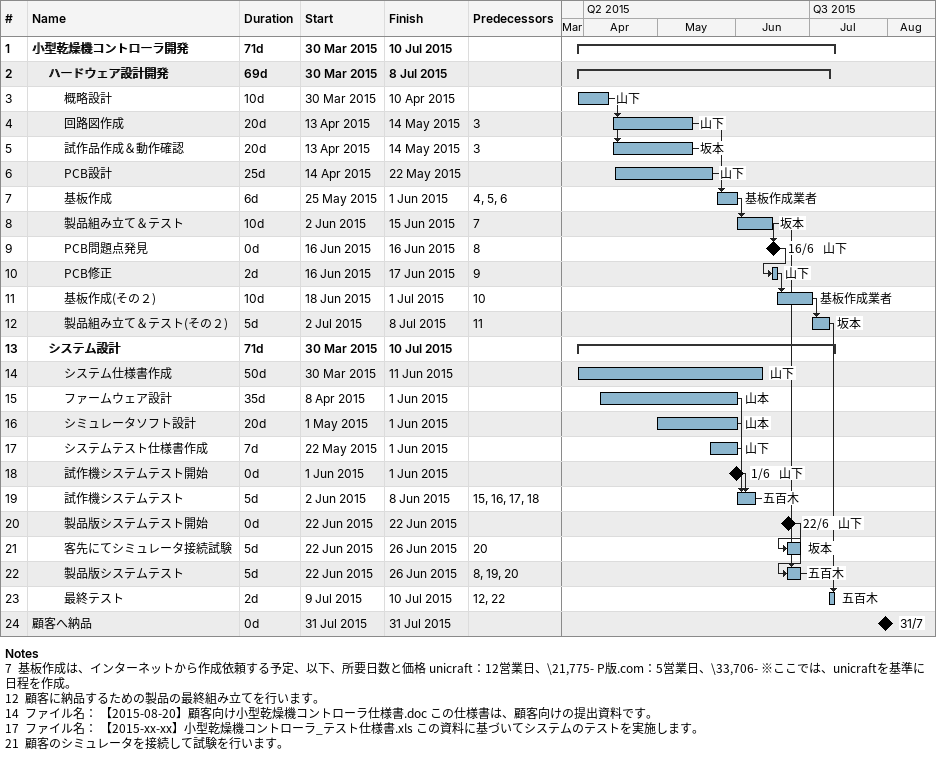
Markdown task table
| ID | Level | Task | Duration | Start | Finish | Predecessors | Resources |
|---|---|---|---|---|---|---|---|
| 1 | 1 | **小型乾燥機コントローラ開発** | 71d | 2015-03-30 | 2015-07-10 |  |  |
| 2 | 2 | **ハードウェア設計開発** | 69d | 2015-03-30 | 2015-07-08 |  |  |
| 3 | 3 | 概略設計 | 10d | 2015-03-30 | 2015-04-10 |  | 山下 |
| 4 | 3 | 回路図作成 | 20d | 2015-04-13 | 2015-05-14 | 3 | 山下 |
| 5 | 3 | 試作品作成＆動作確認 | 20d | 2015-04-13 | 2015-05-14 | 3 | 坂本 |
| 6 | 3 | PCB設計 | 25d | 2015-04-14 | 2015-05-22 |  | 山下 |
| 7 | 3 | 基板作成 | 6d | 2015-05-25 | 2015-06-01 | 4, 5, 6 | 基板作成業者 |
| 8 | 3 | 製品組み立て＆テスト | 10d | 2015-06-02 | 2015-06-15 | 7 | 坂本 |
| 9 | 3 | PCB問題点発見 | 0d | 2015-06-16 | 2015-06-16 | 8 | 山下 |
| 10 | 3 | PCB修正 | 2d | 2015-06-16 | 2015-06-17 | 9 | 山下 |
| 11 | 3 | 基板作成(その２) | 10d | 2015-06-18 | 2015-07-01 | 10 | 基板作成業者 |
| 12 | 3 | 製品組み立て＆テスト(その２) | 5d | 2015-07-02 | 2015-07-08 | 11 | 坂本 |
| 13 | 2 | **システム設計** | 71d | 2015-03-30 | 2015-07-10 |  |  |
| 14 | 3 | システム仕様書作成 | 50d | 2015-03-30 | 2015-06-11 |  | 山下 |
| 15 | 3 | ファームウェア設計 | 35d | 2015-04-08 | 2015-06-01 |  | 山本 |
| 16 | 3 | シミュレータソフト設計 | 20d | 2015-05-01 | 2015-06-01 |  | 山本 |
| 17 | 3 | システムテスト仕様書作成 | 7d | 2015-05-22 | 2015-06-01 |  | 山下 |
| 18 | 3 | 試作機システムテスト開始 | 0d | 2015-06-01 | 2015-06-01 |  | 山下 |
| 19 | 3 | 試作機システムテスト | 5d | 2015-06-02 | 2015-06-08 | 15, 16, 17, 18 | 五百木 |
| 20 | 3 | 製品版システムテスト開始 | 0d | 2015-06-22 | 2015-06-22 |  | 山下 |
| 21 | 3 | 客先にてシミュレータ接続試験 | 5d | 2015-06-22 | 2015-06-26 | 20 | 坂本 |
| 22 | 3 | 製品版システムテスト | 5d | 2015-06-22 | 2015-06-26 | 8, 19, 20 | 五百木 |
| 23 | 3 | 最終テスト | 2d | 2015-07-09 | 2015-07-10 | 12, 22 | 五百木 |
| 24 | 1 | 顧客へ納品 | 0d | 2015-07-31 | 2015-07-31 |  |  |

Notes
- 7: 基板作成は、インターネットから作成依頼する予定、以下、所要日数と価格 unicraft：12営業日、\21,775- P版.com：5営業日、\33,706- ※ここでは、unicraftを基準に日程を作成。
- 12: 顧客に納品するための製品の最終組み立てを行います。
- 14: ファイル名： 【2015-08-20】顧客向け小型乾燥機コントローラ仕様書.doc この仕様書は、顧客向けの提出資料です。
- 17: ファイル名： 【2015-xx-xx】小型乾燥機コントローラ_テスト仕様書.xls この資料に基づいてシステムのテストを実施します。
- 21: 顧客のシミュレータを接続して試験を行います。
